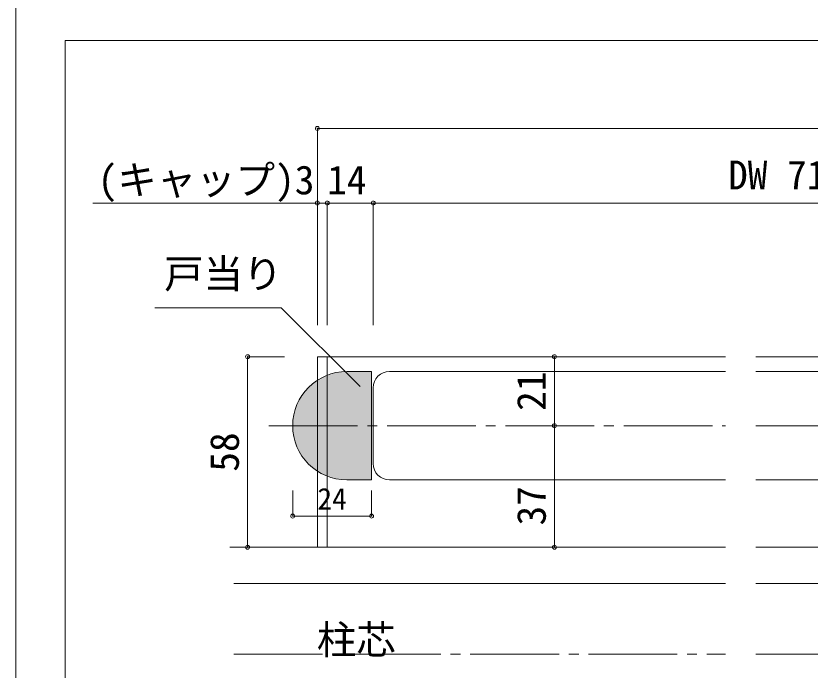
# Model space of a CAD drawing. Units: millimetres on the paper, enlarged 10 times, with parts at other scales. Extents: x -1985 to 2015, y -1370 to 1400.
# Drawn here: x -1985 to -1179, y -741 to -78 of the extents above; entities that cross this region are included whole.
import ezdxf
from ezdxf.enums import TextEntityAlignment as Align

# ---------------------------------------------------------------- set-up
doc = ezdxf.new("R2010")
doc.units = ezdxf.units.MM
doc.header["$LTSCALE"] = 10
doc.header["$PDMODE"] = 32
doc.header["$PDSIZE"] = 4
doc.linetypes.add('CHAIN2', pattern=[12, 9, -1, 1, -1])
doc.layers.add('1-1_0', color=7, linetype='Continuous', lineweight=20)
doc.layers.add('2-0_18', color=7, linetype='Continuous', lineweight=20)
doc.styles.add('ＭＳ ゴシック', font='')
doc.styles.get('ＭＳ ゴシック').set_extended_font_data('MS Gothic')

msp = doc.modelspace()

# ---------------------------------------------------------------- hatches: boundary and pattern name
at = {"layer": '2-0_18'}
for points in [[(-1649.14, -438.34, 0.41421), (-1704.14, -493.34), (-1649.14, -493.34)], [(-1704.14, -493.34, 0.41421), (-1649.14, -548.34), (-1649.14, -493.34)]]:
    msp.add_hatch(color=9, dxfattribs=at).paths.add_polyline_path(points)

# ---------------------------------------------------------------- linework, layer by layer
at = {"layer": '1-1_0'}
for p, q in [((-1985, 1400), (-1985, -1370)), ((395, -102.5), (-1935, -102.5)), ((395, -102.5), (-1935, -102.5)), ((-1935, -1002.5), (-1935, -102.5)), ((395, -102.5), (-1935, -102.5)), ((395, -102.5), (-1935, -102.5)), ((-1935, -1002.5), (-1935, -102.5))]:
    msp.add_line(p, q, dxfattribs=at)
at = {"layer": '2-0_18', "color": 4, "lineweight": 9}
for p, q in [((-1679.14, -191.74), (107.08, -191.74)), ((-1679.14, -191.74), (-1679.14, -391.32)), ((-1679.14, -267.39), (-1906.89, -267.39)), ((-1679.14, -267.39), (-1669.14, -267.39)), ((-1675.81, -267.39), (-1622.48, -267.39)), ((-1669.14, -267.39), (-1669.14, -391.32)), ((-1622.48, -267.39), (-725.81, -267.39)), ((-1622.48, -267.39), (-1622.48, -391.32)), ((-1749.93, -423.34), (-1712.45, -423.34)), ((-1749.93, -423.34), (-1749.93, -616.67)), ((-1438.56, -423.34), (-1438.56, -493.34)), ((-1438.56, -493.34), (-1438.56, -616.67)), ((-1704.14, -585.08), (-1704.14, -558.98)), ((-1624.14, -585.08), (-1624.14, -558.98)), ((-1704.14, -585.08), (-1624.14, -585.08))]:
    msp.add_line(p, q, dxfattribs=at)
at = {"layer": '2-0_18'}
for p, q in [((-1669.14, -423.34), (-1669.14, -616.67)), ((-725.81, -423.34), (-1234.19, -423.34)), ((-1649.14, -438.34), (-1624.14, -438.34)), ((-1605.81, -438.34), (-1264.97, -438.34)), ((-742.48, -438.34), (-1234.19, -438.34)), ((-1622.48, -531.67), (-1622.48, -455.01)), ((-1605.81, -548.34), (-1264.97, -548.34)), ((-742.48, -548.34), (-1234.19, -548.34)), ((-1767.77, -616.67), (-1712.45, -616.67)), ((-1264.97, -616.67), (-1763.95, -616.67)), ((-725.81, -616.67), (-1234.19, -616.67)), ((-1264.97, -653.34), (-1763.95, -653.34)), ((-792.48, -653.34), (-1234.19, -653.34))]:
    msp.add_line(p, q, dxfattribs=at)
at = {"layer": '2-0_18', "color": 4, "linetype": 'CHAIN2', "lineweight": 9}
for p, q in [((-1728.31, -493.34), (-1264.97, -493.34)), ((-1234.19, -493.34), (-325, -493.34)), ((-1763.95, -725.01), (-1264.97, -725.01)), ((-1234.19, -725.01), (-325, -725.01))]:
    msp.add_line(p, q, dxfattribs=at)
at = {"layer": '2-0_18', "color": 4, "lineweight": 9}
msp.add_lwpolyline([(-1843.9, -373.58), (-1715.8, -373.58), (-1635.79, -453.6)], dxfattribs=at)
at = {"layer": '2-0_18'}
for points in [[(-1264.97, -423.34), (-1679.14, -423.34), (-1679.14, -616.67)], [(-1624.14, -438.34), (-1624.14, -548.34), (-1649.14, -548.34)]]:
    msp.add_lwpolyline(points, dxfattribs=at)
for centre, radius, start, end in [((-1649.14, -493.34), 55, 90, 180), ((-1605.81, -455.01), 16.67, 90, 180), ((-1649.14, -493.34), 55, 180, 270), ((-1605.81, -531.67), 16.67, 180, 270)]:
    msp.add_arc(centre, radius, start, end, dxfattribs=at)
at = {"layer": '2-0_18', "color": 4}
for p in [(-1679.14, -191.74), (-1679.14, -267.39), (-1669.14, -267.39), (-1622.48, -267.39), (-1749.93, -423.34), (-1438.56, -423.34), (-1438.56, -493.34), (-1704.14, -585.08), (-1624.14, -585.08), (-1749.93, -616.67), (-1438.56, -616.67)]:
    msp.add_point(p, dxfattribs=at)
at = {"layer": '2-0_18', "color": 9}
msp.add_solid([(-1649.14, -438.34), (-1624.14, -438.34), (-1649.14, -548.34), (-1624.14, -548.34)], dxfattribs=at)

# ---------------------------------------------------------------- texts
at = {"layer": '2-0_18', "style": 'ＭＳ ゴシック'}
for s, height, p in [('(キャップ)3', 29.33, (-1902, -267.39)), ('DW 712', 29.33, (-1262.41, -262.39)), ('14', 29.33, (-1669.14, -267.39)), ('戸当り', 29.33, (-1834.57, -362.6)), ('24', 21.99, (-1679.14, -585.08)), ('柱芯', 29.33, (-1679.65, -734.05))]:
    msp.add_text(s, height=height, dxfattribs=at).set_placement(p, align=Align.BOTTOM_LEFT)
for s, p in [('21', (-1438.56, -478.34)), ('58', (-1749.93, -540.01)), ('37', (-1438.56, -594.58))]:
    msp.add_text(s, height=29.33, rotation=90, dxfattribs=at).set_placement(p, align=Align.BOTTOM_LEFT)

doc.saveas('drawing.dxf')
